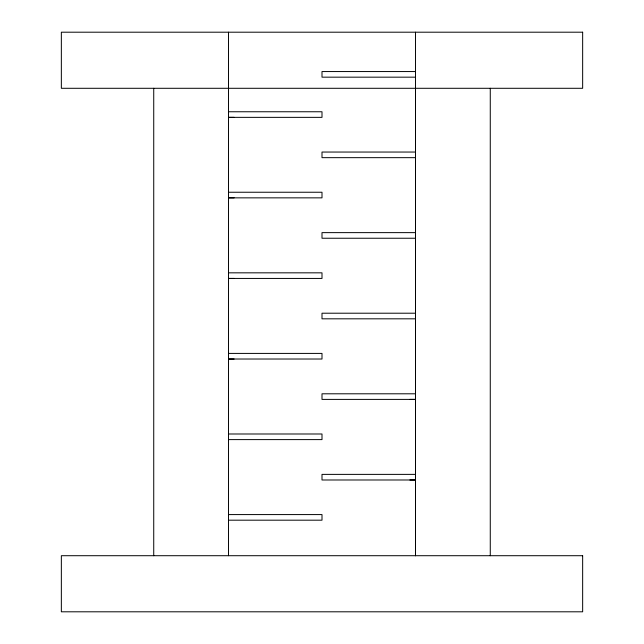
<?xml version="1.0" encoding="UTF-8"?>
<svg xmlns="http://www.w3.org/2000/svg" width="644" height="644" viewBox="0 0 644 644"><rect width="100%" height="100%" fill="white"/><g stroke="black" fill="none" stroke-linecap="round" stroke-linejoin="round"><path stroke-width="0.97" d="M415.485 88.292L415.485 555.708L415.485 32.2M415.485 71.556L322 71.556L322 77.167L415.485 77.167M228.515 111.758L322 111.758L322 117.361L228.515 117.361M415.485 152.048L322 152.048L322 157.659L415.485 157.659M228.515 192.242L322 192.242L322 197.853L228.515 197.853M415.485 232.629L322 232.629L322 238.24L415.485 238.24M228.515 272.831L322 272.831L322 278.433L228.515 278.433M415.485 313.209L322 313.209L322 318.82L415.485 318.82M228.515 353.411L322 353.411L322 359.022L228.515 359.022M415.485 393.798L322 393.798L322 399.401L415.485 399.401M228.515 433.992L322 433.992L322 439.602L228.515 439.602M415.485 474.378L322 474.378L322 479.989L415.485 479.989M228.515 514.58L322 514.58L322 520.183L228.515 520.183M490.269 88.292L490.269 555.708M415.106 399.401L409.874 399.401M415.106 479.989L409.874 479.989M234.126 117.361L228.894 117.361M234.126 197.853L228.894 197.853M234.126 278.433L228.894 278.433M234.126 359.022L228.894 359.022M228.515 32.2L228.515 555.708M153.731 88.292L153.731 555.708M582.651 32.2L61.349 32.2L61.349 88.292L582.651 88.292L582.651 32.2M582.651 555.708L61.349 555.708L61.349 611.8L582.651 611.8L582.651 555.708"/></g></svg>
